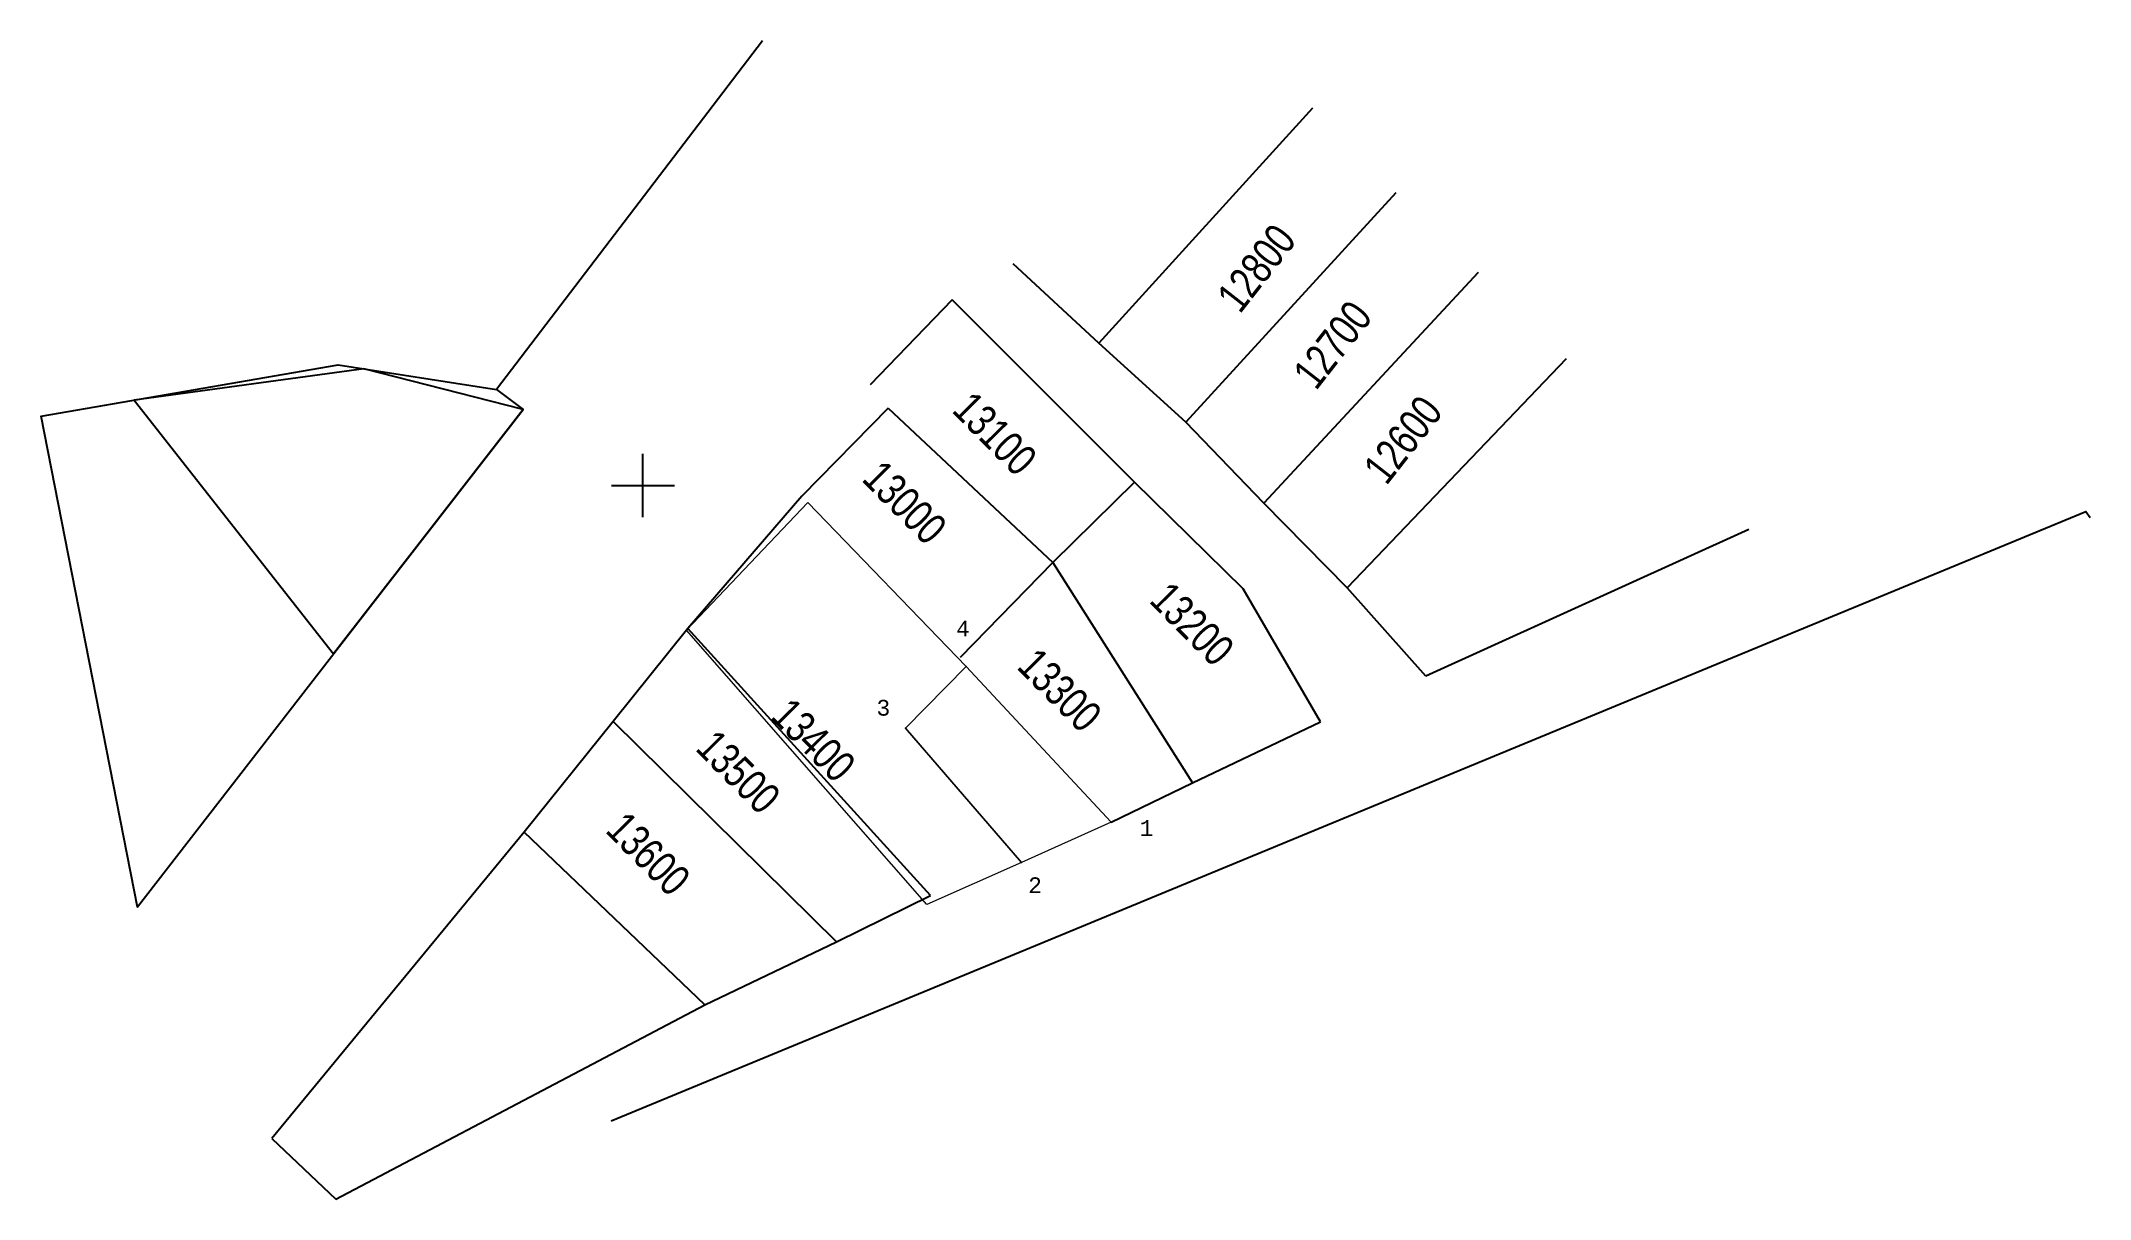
# Model space of a CAD drawing. Header units: millimetres. Extents: x 614520 to 16337354, y 1319520 to 9172060.
# Drawn here: x 16336656.1 to 16336785.9, y 9171696.8 to 9171770.2 of the extents above.
import ezdxf
from ezdxf.enums import TextEntityAlignment as Align

# ---------------------------------------------------------------- set-up
doc = ezdxf.new("R2010")
doc.units = ezdxf.units.MM
for name, color, linetype in [('2', 1, 'Continuous'), ('42', 7, 'Continuous'), ('5', 7, 'Continuous'), ('CVL_CUADCON_LIN', 8, 'Continuous'), ('CVL_CUADCON_TIT', 1, 'Continuous'), ('CVL_PUNTO', 2, 'Continuous'), ('CVL_PUNTO_NUM', 2, 'Continuous')]:
    doc.layers.add(name, color=color, linetype=linetype)
for name, color, linetype, lineweight in [('Nivel 2', 7, 'Continuous', 0), ('Nivel 5', 7, 'Continuous', 0), ('Nivel 7', 7, 'Continuous', 0)]:
    doc.layers.add(name, color=color, linetype=linetype, lineweight=lineweight)
doc.styles.add('MONOTXT4', font='MONOTXT4.shx')
doc.styles.add('Style-ENGINEERING', font='ENGINEERING.shx')

# ---------------------------------------------------------------- blocks, each defined once
blk = doc.blocks.new('COORD')
at = {"layer": '42', "color": 2, "linetype": 'Continuous'}
for p, q in [((0, -2), (0, 2)), ((-2, 0), (2, 0))]:
    blk.add_line(p, q, dxfattribs=at)

msp = doc.modelspace()

# ---------------------------------------------------------------- linework, layer by layer
at = {"layer": '2', "color": 1, "linetype": 'Continuous'}
msp.add_line((16336701.81, 9171770.23), (16336684.95, 9171748.13), dxfattribs=at)
for points in [[(16336684.95, 9171748.13), (16336686.64, 9171746.86), (16336662.21, 9171715.32), (16336656.1, 9171746.44), (16336674.93, 9171749.69), (16336684.95, 9171748.13)], [(16336692.22, 9171701.77), (16336785.67, 9171740.41), (16336785.93, 9171740.01)]]:
    msp.add_lwpolyline(points, dxfattribs=at)
at = {"layer": 'CVL_CUADCON_LIN', "color": 6, "ltscale": 0.5, "flags": 128}
msp.add_lwpolyline([(16336674.64, 9171731.37), (16336686.64, 9171746.86), (16336676.55, 9171749.44), (16336661.99, 9171747.46)], close=True, dxfattribs=at)
at = {"layer": 'CVL_CUADCON_LIN', "color": 2, "ltscale": 0.5, "flags": 128}
msp.add_lwpolyline([(16336686.64, 9171746.86), (16336674.64, 9171731.37)], dxfattribs=at)
at = {"layer": 'CVL_CUADCON_TIT', "color": 2, "lineweight": 18, "ltscale": 0.5, "flags": 128}
msp.add_lwpolyline([(16336714.72, 9171730.58), (16336710.88, 9171726.66), (16336718.22, 9171718.16), (16336712.22, 9171715.48), (16336697, 9171732.87), (16336704.69, 9171740.97), (16336714.72, 9171730.58)], dxfattribs=at)
at = {"layer": 'CVL_CUADCON_TIT', "color": 6, "lineweight": 18, "ltscale": 0.5, "flags": 128}
msp.add_lwpolyline([(16336710.88, 9171726.66), (16336714.72, 9171730.58), (16336723.9, 9171720.7), (16336718.22, 9171718.16), (16336710.88, 9171726.66)], dxfattribs=at)
at = {"layer": 'CVL_PUNTO', "color": 2, "lineweight": 18, "ltscale": 0.5}
for p in [(16336714.72, 9171730.58), (16336710.88, 9171726.66), (16336723.9, 9171720.7), (16336718.22, 9171718.16)]:
    msp.add_point(p, dxfattribs=at)
at = {"layer": 'Nivel 2', "color": 1, "linetype": 'Continuous', "lineweight": -3, "flags": 128}
for points in [[(16336701.81, 9171770.23), (16336684.95, 9171748.13)], [(16336701.81, 9171770.23), (16336684.95, 9171748.13)], [(16336684.95, 9171748.13), (16336686.64, 9171746.86), (16336662.21, 9171715.32), (16336656.1, 9171746.44), (16336674.93, 9171749.69), (16336684.95, 9171748.13)], [(16336684.95, 9171748.13), (16336686.64, 9171746.86), (16336662.21, 9171715.32), (16336656.1, 9171746.44), (16336674.93, 9171749.69), (16336684.95, 9171748.13)], [(16336692.22, 9171701.77), (16336785.67, 9171740.41), (16336785.93, 9171740.01)], [(16336692.22, 9171701.77), (16336785.67, 9171740.41), (16336785.93, 9171740.01)]]:
    msp.add_lwpolyline(points, dxfattribs=at)
at = {"layer": 'Nivel 7', "color": 1, "linetype": 'Continuous', "lineweight": -3}
for p, q in [((16336736.67, 9171765.96), (16336723.13, 9171751.07)), ((16336741.95, 9171760.59), (16336728.63, 9171746.07)), ((16336723.13, 9171751.07), (16336717.7, 9171756.09)), ((16336747.17, 9171755.56), (16336733.58, 9171740.92)), ((16336713.83, 9171753.82), (16336708.63, 9171748.42)), ((16336725.38, 9171742.27), (16336713.83, 9171753.82)), ((16336728.63, 9171746.07), (16336723.13, 9171751.07)), ((16336752.74, 9171750.07), (16336738.86, 9171735.56)), ((16336709.77, 9171746.96), (16336704.3, 9171741.37)), ((16336709.77, 9171746.96), (16336720.2, 9171737.16)), ((16336733.58, 9171740.92), (16336728.63, 9171746.07)), ((16336704.3, 9171741.37), (16336697.09, 9171732.99)), ((16336725.38, 9171742.27), (16336720.2, 9171737.16)), ((16336732.26, 9171735.49), (16336725.38, 9171742.27)), ((16336738.86, 9171735.56), (16336733.58, 9171740.92)), ((16336764.32, 9171739.25), (16336743.85, 9171729.96)), ((16336720.2, 9171737.16), (16336714.33, 9171731.15)), ((16336720.2, 9171737.16), (16336729.06, 9171723.2)), ((16336737.18, 9171727.06), (16336732.26, 9171735.49)), ((16336743.85, 9171729.96), (16336738.86, 9171735.56)), ((16336697.09, 9171732.99), (16336692.36, 9171727.09)), ((16336712.46, 9171716.05), (16336697.09, 9171732.99)), ((16336692.36, 9171727.09), (16336686.72, 9171720.08)), ((16336692.36, 9171727.09), (16336706.51, 9171713.13)), ((16336729.06, 9171723.2), (16336737.18, 9171727.06)), ((16336723.9, 9171720.7), (16336729.06, 9171723.2)), ((16336686.72, 9171720.08), (16336670.73, 9171700.66)), ((16336698.17, 9171709.13), (16336686.72, 9171720.08)), ((16336706.51, 9171713.13), (16336712.46, 9171716.05)), ((16336698.17, 9171709.13), (16336706.51, 9171713.13)), ((16336674.77, 9171696.82), (16336698.17, 9171709.13)), ((16336670.73, 9171700.66), (16336674.77, 9171696.82))]:
    msp.add_line(p, q, dxfattribs=at)

# ---------------------------------------------------------------- block references
at = {"layer": '5', "color": 2, "linetype": 'Continuous'}
msp.add_blockref('COORD', (16336694.24, 9171742.05), dxfattribs=at)
at = {"layer": 'Nivel 5', "color": 2, "linetype": 'Continuous', "lineweight": -3}
msp.add_blockref('COORD', (16336694.24, 9171742.05), dxfattribs=at)
msp.add_blockref('COORD', (16336694.24, 9171742.05), dxfattribs=at)

# ---------------------------------------------------------------- texts
at = {"layer": 'CVL_PUNTO_NUM', "color": 2, "lineweight": 18, "ltscale": 0.5, "style": 'MONOTXT4'}
for s, p in [('4', (16336714.08, 9171732.48)), ('3', (16336709.04, 9171727.46)), ('1', (16336725.71, 9171719.84)), ('2', (16336718.65, 9171716.21))]:
    msp.add_text(s, height=1, dxfattribs=at).set_placement(p)
at = {"layer": 'Nivel 7', "color": 7, "linetype": 'Continuous', "lineweight": -3, "style": 'Style-ENGINEERING'}
for s, rotation, width, p in [('12800', 51.9771, 0.800002, (16336733.11, 9171755.84)), ('12700', 51.9771, 0.800002, (16336737.93, 9171750.98)), ('13100', 314.7418, 0.800002, (16336716.55, 9171745.34)), ('12600', 51.9771, 0.800002, (16336742.39, 9171744.96)), ('13000', 314.7418, 0.800001, (16336710.84, 9171740.98)), ('13200', 314.7418, 0.800002, (16336729.05, 9171733.28)), ('13300', 314.7418, 0.800002, (16336720.66, 9171729.09)), ('13400', 314.7418, 0.800002, (16336705.06, 9171725.92)), ('13500', 314.7418, 0.800002, (16336700.3, 9171723.9)), ('13600', 314.7418, 0.800002, (16336694.59, 9171718.71))]:
    msp.add_text(s, height=2, rotation=rotation, dxfattribs=dict(at, width=width)).set_placement(p, align=Align.MIDDLE_CENTER)

doc.saveas('drawing.dxf')
